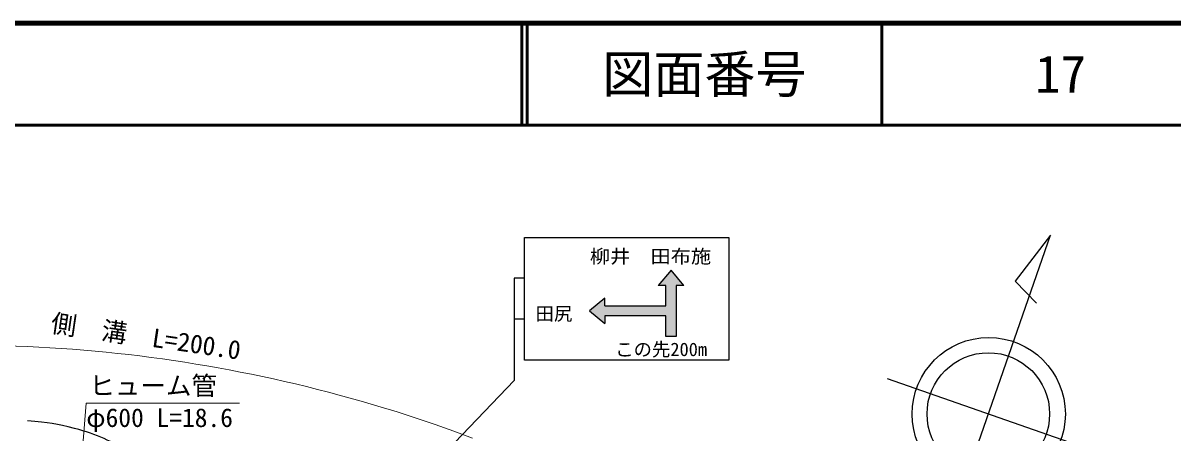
# Model space of a CAD drawing. Units: millimetres at full size, sheet at 1:1000; details may follow other scales. Extents: x 40000 to 680000, y 20000 to 380000.
# Drawn here: x 459887 to 572509, y 339853 to 380000 of the extents above; entities that cross this region are included whole.
import ezdxf
from ezdxf.enums import TextEntityAlignment as Align

# ---------------------------------------------------------------- set-up
doc = ezdxf.new("R2010")
doc.units = ezdxf.units.MM
doc.header["$LTSCALE"] = 1000
for name, color, linetype, lineweight in [('M-BGD', 7, 'Continuous', 25), ('M-BMK-SRVR', 3, 'Continuous', 25), ('M-STR-HTXT', 7, 'Continuous', 13), ('M-STR-STRC', 7, 'Continuous', 25), ('M-TTL', 2, 'Continuous', 140), ('M-TTL-LINE', 7, 'Continuous', 50)]:
    doc.layers.add(name, color=color, linetype=linetype, lineweight=lineweight)
doc.layers.add('M-TTL-TXT', color=7, linetype='Continuous')
doc.styles.add('ＭＳ ゴシック', font='')
doc.styles.add('ＭＳ Ｐゴシック', font='')
doc.styles.get('ＭＳ ゴシック').set_extended_font_data('MS Gothic')
doc.styles.get('ＭＳ Ｐゴシック').set_extended_font_data('MS PGothic')

msp = doc.modelspace()

# ---------------------------------------------------------------- hatches: boundary and pattern name
at = {"layer": 'M-STR-STRC'}
msp.add_hatch(color=256, dxfattribs=at).paths.add_polyline_path([(522856, 349310), (522856, 351310), (516856, 351310), (516856, 350560), (515356, 351810), (516856, 353060), (516856, 352310), (522856, 352310), (522856, 354310), (522106, 354310), (523356, 355810), (524606, 354310), (523856, 354310), (523856, 349310)])

# ---------------------------------------------------------------- linework, layer by layer
at = {"layer": 'M-BGD'}
msp.add_open_spline([(508149, 303025), (507717, 303494), (507608, 303612), (507260, 303987), (506771, 304512), (506485, 304795), (506004, 305329), (505014, 306428), (504480, 307062), (503510, 308180), (502469, 309381), (501942, 310104), (500852, 311261), (499299, 312910), (498318, 313726), (496721, 315334), (495581, 316481), (494889, 317077), (493833, 318303), (493008, 319260), (492711, 319933), (491853, 320860), (490924, 321863), (490304, 322327), (489285, 323239), (488252, 324164), (487668, 324676), (486602, 325563), (485710, 326305), (485214, 326728), (484284, 327424), (483183, 328247), (482468, 328575), (481397, 329436), (480157, 330432), (479577, 331122), (478376, 332164), (477065, 333303), (476347, 333965), (474972, 335027), (474171, 335644), (473704, 335966), (472863, 336528), (471991, 337110), (471518, 337471), (470582, 337945), (468446, 339029), (467240, 339707), (464920, 340303), (463162, 340755), (462436, 340863), (460332, 341042)], degree=3, knots=[0, 0, 0, 0, 1, 1, 1, 2, 2, 2, 3, 3, 3, 4, 4, 4, 5, 5, 5, 6, 6, 6, 7, 7, 7, 8, 8, 8, 9, 9, 9, 10, 10, 10, 11, 11, 11, 12, 12, 12, 13, 13, 13, 14, 14, 14, 15, 15, 15, 16, 16, 16, 17, 17, 17, 17], dxfattribs=at)
at = {"layer": 'M-BMK-SRVR'}
for p, q in [((549651, 328026), (560528, 359213)), ((560528, 359213), (557054, 354736)), ((557054, 354736), (559142, 352582)), ((544511, 345175), (564340, 338260))]:
    msp.add_line(p, q, dxfattribs=at)
for centre, radius in [((554466, 341703), 7500), ((554426, 341717), 6000)]:
    msp.add_circle(centre, radius, dxfattribs=at)
at = {"layer": 'M-STR-HTXT'}
msp.add_line((475171, 310762), (508000, 345000), dxfattribs=at)
for points in [[(465184, 331717), (466081, 342770), (481081, 342770)], [(503920, 339353), (502082, 340032), (500235, 340686), (498379, 341314), (496514, 341915), (494640, 342488), (492999, 342964)]]:
    msp.add_lwpolyline(points, dxfattribs=at)
msp.add_arc((454200, 208447), 140000, 73.91083, 88.40304, dxfattribs=at)
at = {"layer": 'M-STR-STRC'}
for p, q in [((509000, 355000), (508000, 355000)), ((508000, 355000), (508000, 345000)), ((523356, 355810), (522106, 354310)), ((524606, 354310), (523356, 355810)), ((522856, 354310), (522106, 354310)), ((524606, 354310), (523856, 354310)), ((516856, 353060), (515356, 351810)), ((516856, 352310), (516856, 353060)), ((515356, 351810), (516856, 350560)), ((509000, 351000), (508000, 351000)), ((516856, 351310), (516856, 350560))]:
    msp.add_line(p, q, dxfattribs=at)
msp.add_lwpolyline([(529000, 347000), (509000, 347000), (509000, 359000), (529000, 359000)], close=True, dxfattribs=at)
for points in [[(523856, 354310), (523856, 349310), (522856, 349310), (522856, 351310), (516856, 351310)], [(516856, 352310), (522856, 352310), (522856, 354310)]]:
    msp.add_lwpolyline(points, dxfattribs=at)
at = {"layer": 'M-TTL'}
msp.add_line((680000, 380000), (40000, 380000), dxfattribs=at)
at = {"layer": 'M-TTL-LINE'}
for p, q in [((508747, 380000), (508747, 370000)), ((509247, 380000), (509247, 370000)), ((543997, 380000), (543997, 370000)), ((40000, 370000), (680000, 370000))]:
    msp.add_line(p, q, dxfattribs=at)

# ---------------------------------------------------------------- texts
at = {"layer": 'M-STR-HTXT', "style": 'ＭＳ ゴシック'}
msp.add_text('側\u3000溝\u3000L=200.0', height=1833, rotation=351.633, dxfattribs=at).set_placement((471714, 347851), align=Align.BOTTOM_CENTER)
msp.add_text('ヒューム管', height=1833, dxfattribs=at).set_placement((466381, 343020), align=Align.BOTTOM_LEFT)
msp.add_text('φ600 L=18.6', height=1833, dxfattribs=at).set_placement((466081, 342270), align=Align.TOP_LEFT)
at = {"layer": 'M-STR-STRC', "style": 'ＭＳ Ｐゴシック', "width": 1.1}
msp.add_text('柳井\u3000田布施', height=1320, dxfattribs=at).set_placement((527279, 357149), align=Align.MIDDLE_RIGHT)
at = {"layer": 'M-STR-STRC', "style": 'ＭＳ Ｐゴシック'}
msp.add_text('田尻', height=1320, dxfattribs=at).set_placement((513684, 351534), align=Align.MIDDLE_RIGHT)
at = {"layer": 'M-STR-STRC', "style": 'ＭＳ ゴシック'}
msp.add_text('この先200m', height=1320, dxfattribs=at).set_placement((522379, 348042), align=Align.MIDDLE_CENTER)
at = {"layer": 'M-TTL-TXT', "style": 'ＭＳ ゴシック'}
for s, p in [('図面番号', (526622, 375000)), ('17', (561497, 375000))]:
    msp.add_text(s, height=3666, dxfattribs=at).set_placement(p, align=Align.MIDDLE_CENTER)

doc.saveas('drawing.dxf')
